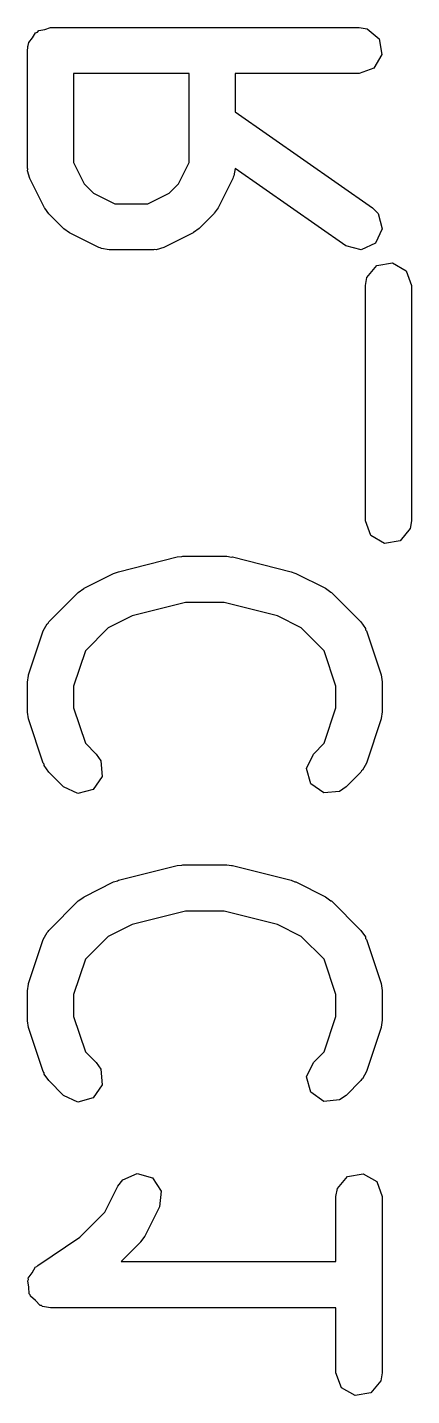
# Model space of a CAD drawing. Extents: x 43 to 429, y -149 to -20.
# Drawn here: x 63.131 to 64.377, y -30.434 to -26 of the extents above; entities that cross this region are included whole.
import ezdxf

# ---------------------------------------------------------------- set-up
doc = ezdxf.new("R2010")
doc.units = 0
doc.layers.add('BLACK', color=7, linetype='CONTINUOUS')

msp = doc.modelspace()

# ---------------------------------------------------------------- linework, layer by layer
at = {"layer": 'BLACK', "linetype": 'CONTINUOUS'}
for p, q in [((63.1484, -26.0344), (63.1582, -26.0175)), ((63.1582, -26.0175), (63.1645, -26.0152)), ((63.1645, -26.0152), (63.1689, -26.01)), ((63.1689, -26.01), (63.1881, -26.0066)), ((63.1881, -26.0066), (63.2064, -26)), ((63.2064, -26), (64.2064, -26)), ((64.2064, -26), (64.232, -26.0045)), ((64.232, -26.0045), (64.2713, -26.0375)), ((63.1314, -26.075), (63.1331, -26.0652)), ((63.1325, -26.0619), (63.1342, -26.059)), ((63.1331, -26.0652), (63.1325, -26.0619)), ((63.1342, -26.059), (63.1359, -26.0493)), ((63.1359, -26.0493), (63.1484, -26.0344)), ((64.2713, -26.0375), (64.2802, -26.088)), ((63.1314, -26.4559), (63.1314, -26.075)), ((64.2802, -26.088), (64.2546, -26.1324)), ((63.2814, -26.15), (63.2814, -26.4382)), ((63.6552, -26.15), (63.2814, -26.15)), ((63.6552, -26.4382), (63.6552, -26.15)), ((64.2064, -26.15), (63.8052, -26.15)), ((63.8052, -26.15), (63.8052, -26.274)), ((64.2546, -26.1324), (64.2064, -26.15)), ((63.8052, -26.274), (64.2494, -26.5849)), ((63.1329, -26.4601), (63.1314, -26.4559)), ((63.1319, -26.4645), (63.1329, -26.4601)), ((63.1393, -26.4894), (63.1319, -26.4645)), ((63.2814, -26.4382), (63.3156, -26.5067)), ((63.6209, -26.5067), (63.6552, -26.4382)), ((63.805, -26.457), (63.8007, -26.4816)), ((64.1634, -26.7078), (63.805, -26.457)), ((63.1869, -26.5847), (63.1393, -26.4894)), ((63.3156, -26.5067), (63.346, -26.5371)), ((63.5905, -26.5371), (63.6209, -26.5067)), ((63.7973, -26.4894), (63.7497, -26.5847)), ((63.7978, -26.485), (63.7973, -26.4894)), ((63.8007, -26.4816), (63.7978, -26.485)), ((63.346, -26.5371), (63.4146, -26.5714)), ((63.522, -26.5714), (63.5905, -26.5371)), ((63.1881, -26.5858), (63.1869, -26.5847)), ((63.201, -26.6042), (63.1881, -26.5858)), ((63.2486, -26.6518), (63.201, -26.6042)), ((63.4146, -26.5714), (63.522, -26.5714)), ((63.7356, -26.6042), (63.688, -26.6518)), ((63.7363, -26.6027), (63.7356, -26.6042)), ((63.7497, -26.5847), (63.7363, -26.6027)), ((64.2494, -26.5849), (64.2678, -26.6034)), ((64.2678, -26.6034), (64.2811, -26.6529)), ((63.2501, -26.6525), (63.2486, -26.6518)), ((63.2681, -26.6658), (63.2501, -26.6525)), ((63.3633, -26.7135), (63.2681, -26.6658)), ((63.6685, -26.6658), (63.5733, -26.7135)), ((63.6696, -26.6647), (63.6685, -26.6658)), ((63.688, -26.6518), (63.6696, -26.6647)), ((64.2811, -26.6529), (64.2594, -26.6994)), ((63.3678, -26.714), (63.3633, -26.7135)), ((63.3712, -26.7169), (63.3678, -26.714)), ((63.3969, -26.7214), (63.3712, -26.7169)), ((63.5397, -26.7214), (63.3969, -26.7214)), ((63.5439, -26.7198), (63.5397, -26.7214)), ((63.5483, -26.7209), (63.5439, -26.7198)), ((63.5733, -26.7135), (63.5483, -26.7209)), ((64.2129, -26.7211), (64.1634, -26.7078)), ((64.2594, -26.6994), (64.2129, -26.7211)), ((64.2311, -26.8112), (64.2641, -26.7719)), ((64.2641, -26.7719), (64.3146, -26.763)), ((64.3146, -26.763), (64.3591, -26.7886)), ((64.2266, -26.8369), (64.2311, -26.8112)), ((64.3591, -26.7886), (64.3766, -26.8369)), ((64.2266, -27.5988), (64.2266, -26.8369)), ((64.3766, -26.8369), (64.3766, -27.5988)), ((64.2442, -27.647), (64.2266, -27.5988)), ((64.3721, -27.6244), (64.3391, -27.6637)), ((64.3766, -27.5988), (64.3721, -27.6244)), ((64.2886, -27.6726), (64.2442, -27.647)), ((64.3391, -27.6637), (64.2886, -27.6726)), ((63.6168, -27.7165), (63.6317, -27.7154)), ((63.6317, -27.7154), (63.635, -27.7142)), ((63.635, -27.7142), (63.7778, -27.7142)), ((63.7778, -27.7142), (63.7926, -27.7168)), ((63.4263, -27.7641), (63.6168, -27.7165)), ((63.7926, -27.7168), (63.796, -27.7165)), ((63.796, -27.7165), (63.9865, -27.7641)), ((63.3157, -27.8174), (63.4109, -27.7698)), ((63.4109, -27.7698), (63.4233, -27.7661)), ((63.4233, -27.7661), (63.4263, -27.7641)), ((63.9865, -27.7641), (63.9983, -27.7694)), ((63.9983, -27.7694), (64.0018, -27.7698)), ((64.0018, -27.7698), (64.0971, -27.8174)), ((63.201, -27.9267), (63.2962, -27.8314)), ((63.2962, -27.8314), (63.3146, -27.8186)), ((63.3146, -27.8186), (63.3157, -27.8174)), ((64.0971, -27.8174), (64.1151, -27.8308)), ((64.1151, -27.8308), (64.1166, -27.8314)), ((64.1166, -27.8314), (64.2118, -27.9267)), ((63.6442, -27.8642), (63.4707, -27.9076)), ((63.7686, -27.8642), (63.6442, -27.8642)), ((63.9421, -27.9076), (63.7686, -27.8642)), ((63.1828, -27.956), (63.1953, -27.9331)), ((63.1953, -27.9331), (63.1991, -27.9307)), ((63.1991, -27.9307), (63.201, -27.9267)), ((63.4707, -27.9076), (63.3937, -27.9461)), ((64.0191, -27.9461), (63.9421, -27.9076)), ((64.2118, -27.9267), (64.2267, -27.948)), ((63.1352, -28.0989), (63.1828, -27.956)), ((63.3937, -27.9461), (63.3196, -28.0202)), ((64.0932, -28.0202), (64.0191, -27.9461)), ((64.2267, -27.948), (64.2271, -27.9525)), ((64.2271, -27.9525), (64.2299, -27.956)), ((64.2299, -27.956), (64.2775, -28.0989)), ((63.3196, -28.0202), (63.2814, -28.1347)), ((64.1314, -28.1347), (64.0932, -28.0202)), ((63.1314, -28.1226), (63.1353, -28.1005)), ((63.1353, -28.1005), (63.1352, -28.0989)), ((64.2775, -28.0989), (64.2808, -28.121)), ((63.1314, -28.2178), (63.1314, -28.1226)), ((63.2814, -28.1347), (63.2814, -28.2056)), ((64.1314, -28.2056), (64.1314, -28.1347)), ((64.2808, -28.121), (64.2814, -28.1226)), ((64.2814, -28.1226), (64.2814, -28.2178)), ((63.1319, -28.2193), (63.1314, -28.2178)), ((63.1352, -28.2415), (63.1319, -28.2193)), ((63.1828, -28.3844), (63.1352, -28.2415)), ((63.2814, -28.2056), (63.3196, -28.3202)), ((64.0932, -28.3202), (64.1314, -28.2056)), ((64.2775, -28.2415), (64.2299, -28.3844)), ((64.2814, -28.2178), (64.2775, -28.2399)), ((64.2775, -28.2399), (64.2775, -28.2415)), ((63.3196, -28.3202), (63.3547, -28.3553)), ((64.0581, -28.3553), (64.0932, -28.3202)), ((63.3547, -28.3553), (63.3696, -28.3766)), ((63.3696, -28.3766), (63.3741, -28.4277)), ((64.0364, -28.4017), (64.0581, -28.3553)), ((63.1856, -28.3879), (63.1828, -28.3844)), ((63.186, -28.3924), (63.1856, -28.3879)), ((63.201, -28.4137), (63.186, -28.3924)), ((63.2486, -28.4613), (63.201, -28.4137)), ((64.0497, -28.4513), (64.0364, -28.4017)), ((64.2118, -28.4137), (64.1642, -28.4613)), ((64.2137, -28.4096), (64.2118, -28.4137)), ((64.2175, -28.4073), (64.2137, -28.4096)), ((64.2299, -28.3844), (64.2175, -28.4073)), ((63.2951, -28.483), (63.2486, -28.4613)), ((63.3741, -28.4277), (63.3446, -28.4697)), ((64.0917, -28.4807), (64.0497, -28.4513)), ((64.1642, -28.4613), (64.1428, -28.4763)), ((63.3446, -28.4697), (63.2951, -28.483)), ((64.1428, -28.4763), (64.0917, -28.4807)), ((63.4263, -28.7641), (63.6168, -28.7165)), ((63.6168, -28.7165), (63.6317, -28.7154)), ((63.6317, -28.7154), (63.635, -28.7142)), ((63.635, -28.7142), (63.7778, -28.7142)), ((63.7778, -28.7142), (63.7926, -28.7168)), ((63.7926, -28.7168), (63.796, -28.7165)), ((63.796, -28.7165), (63.9865, -28.7641)), ((63.3157, -28.8174), (63.4109, -28.7698)), ((63.4109, -28.7698), (63.4233, -28.7661)), ((63.4233, -28.7661), (63.4263, -28.7641)), ((63.9865, -28.7641), (63.9983, -28.7694)), ((63.9983, -28.7694), (64.0018, -28.7698)), ((64.0018, -28.7698), (64.0971, -28.8174)), ((63.2962, -28.8314), (63.3146, -28.8186)), ((63.3146, -28.8186), (63.3157, -28.8174)), ((64.0971, -28.8174), (64.1151, -28.8308)), ((63.201, -28.9267), (63.2962, -28.8314)), ((63.6442, -28.8642), (63.4707, -28.9076)), ((63.7686, -28.8642), (63.6442, -28.8642)), ((63.9421, -28.9076), (63.7686, -28.8642)), ((64.1151, -28.8308), (64.1166, -28.8314)), ((64.1166, -28.8314), (64.2118, -28.9267)), ((63.4707, -28.9076), (63.3937, -28.9461)), ((64.0191, -28.9461), (63.9421, -28.9076)), ((63.1352, -29.0989), (63.1828, -28.956)), ((63.1828, -28.956), (63.1953, -28.9331)), ((63.1953, -28.9331), (63.1991, -28.9307)), ((63.1991, -28.9307), (63.201, -28.9267)), ((63.3937, -28.9461), (63.3196, -29.0202)), ((64.0932, -29.0202), (64.0191, -28.9461)), ((64.2118, -28.9267), (64.2267, -28.948)), ((64.2267, -28.948), (64.2271, -28.9525)), ((64.2271, -28.9525), (64.2299, -28.956)), ((64.2299, -28.956), (64.2775, -29.0989)), ((63.3196, -29.0202), (63.2814, -29.1347)), ((64.1314, -29.1347), (64.0932, -29.0202)), ((63.1314, -29.1226), (63.1353, -29.1005)), ((63.1314, -29.2178), (63.1314, -29.1226)), ((63.1353, -29.1005), (63.1352, -29.0989)), ((64.2775, -29.0989), (64.2808, -29.121)), ((64.2808, -29.121), (64.2814, -29.1226)), ((64.2814, -29.1226), (64.2814, -29.2178)), ((63.2814, -29.1347), (63.2814, -29.2056)), ((64.1314, -29.2056), (64.1314, -29.1347)), ((63.1319, -29.2193), (63.1314, -29.2178)), ((63.1352, -29.2415), (63.1319, -29.2193)), ((63.2814, -29.2056), (63.3196, -29.3202)), ((64.0932, -29.3202), (64.1314, -29.2056)), ((64.2814, -29.2178), (64.2775, -29.2399)), ((63.1828, -29.3844), (63.1352, -29.2415)), ((64.2775, -29.2415), (64.2299, -29.3844)), ((64.2775, -29.2399), (64.2775, -29.2415)), ((63.3196, -29.3202), (63.3547, -29.3553)), ((63.3547, -29.3553), (63.3696, -29.3766)), ((64.0364, -29.4017), (64.0581, -29.3553)), ((64.0581, -29.3553), (64.0932, -29.3202)), ((63.1856, -29.3879), (63.1828, -29.3844)), ((63.186, -29.3924), (63.1856, -29.3879)), ((63.201, -29.4137), (63.186, -29.3924)), ((63.3696, -29.3766), (63.3741, -29.4277)), ((64.2299, -29.3844), (64.2175, -29.4073)), ((63.2486, -29.4613), (63.201, -29.4137)), ((63.3741, -29.4277), (63.3446, -29.4697)), ((64.0497, -29.4513), (64.0364, -29.4017)), ((64.2118, -29.4137), (64.1642, -29.4613)), ((64.2137, -29.4096), (64.2118, -29.4137)), ((64.2175, -29.4073), (64.2137, -29.4096)), ((63.2951, -29.483), (63.2486, -29.4613)), ((63.3446, -29.4697), (63.2951, -29.483)), ((64.0917, -29.4807), (64.0497, -29.4513)), ((64.1428, -29.4763), (64.0917, -29.4807)), ((64.1642, -29.4613), (64.1428, -29.4763)), ((63.425, -29.7557), (63.4405, -29.7348)), ((63.4405, -29.7348), (63.4876, -29.7144)), ((63.4876, -29.7144), (63.5368, -29.729)), ((63.5368, -29.729), (63.565, -29.7718)), ((64.1359, -29.7636), (64.1689, -29.7243)), ((64.1689, -29.7243), (64.2194, -29.7154)), ((64.2194, -29.7154), (64.2638, -29.741)), ((64.2638, -29.741), (64.2814, -29.7892)), ((63.3828, -29.84), (63.425, -29.7557)), ((63.565, -29.7718), (63.5592, -29.8228)), ((64.1314, -29.7892), (64.1359, -29.7636)), ((64.1314, -30), (64.1314, -29.7892)), ((64.2814, -29.7892), (64.2814, -30.3607)), ((63.3015, -29.9214), (63.3828, -29.84)), ((63.5592, -29.8228), (63.5116, -29.918)), ((63.1648, -30.0125), (63.3015, -29.9214)), ((63.5116, -29.918), (63.4982, -29.936)), ((63.4975, -29.9375), (63.4351, -30)), ((63.4982, -29.936), (63.4975, -29.9375)), ((63.1473, -30.0364), (63.1582, -30.0175)), ((63.1582, -30.0175), (63.1622, -30.016)), ((63.1622, -30.016), (63.1648, -30.0125)), ((63.4351, -30), (64.1314, -30)), ((63.1325, -30.0619), (63.1347, -30.0582)), ((63.1363, -30.0834), (63.1325, -30.0619)), ((63.1344, -30.0539), (63.1473, -30.0364)), ((63.1347, -30.0582), (63.1344, -30.0539)), ((63.1377, -30.1051), (63.1363, -30.0834)), ((63.1407, -30.1082), (63.1377, -30.1051)), ((63.1414, -30.1125), (63.1407, -30.1082)), ((63.1581, -30.1264), (63.1414, -30.1125)), ((63.1731, -30.1422), (63.1581, -30.1264)), ((63.1774, -30.1427), (63.1731, -30.1422)), ((63.1807, -30.1454), (63.1774, -30.1427)), ((63.2064, -30.15), (63.1807, -30.1454)), ((64.1314, -30.15), (63.2064, -30.15)), ((64.1314, -30.3607), (64.1314, -30.15)), ((64.1489, -30.4089), (64.1314, -30.3607)), ((64.2814, -30.3607), (64.2769, -30.3863)), ((64.1934, -30.4345), (64.1489, -30.4089)), ((64.2769, -30.3863), (64.2439, -30.4256)), ((64.2439, -30.4256), (64.1934, -30.4345))]:
    msp.add_line(p, q, dxfattribs=at)

doc.saveas('drawing.dxf')
